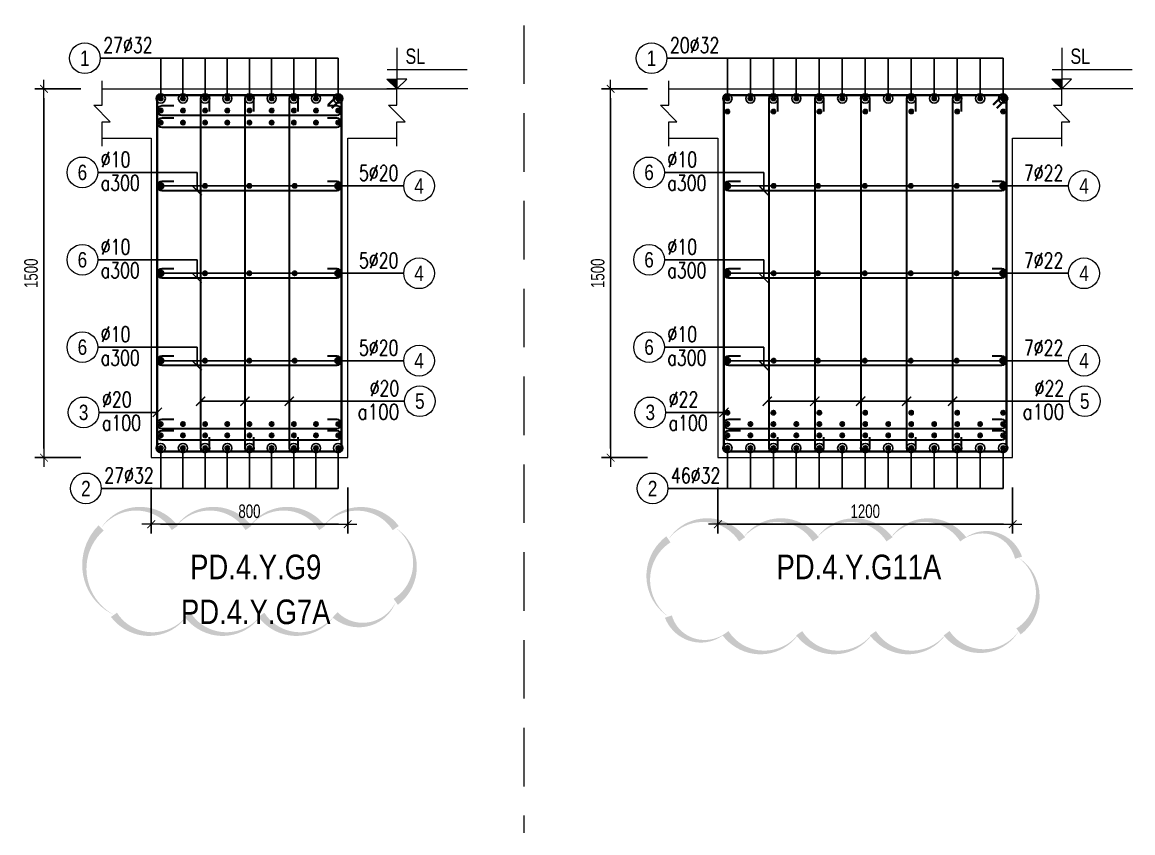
# Model space of a CAD drawing. Header units: millimetres. Extents: x 0 to 264070, y -218202 to 27271.
# Drawn here: x 246658 to 251179, y -218202 to -214905 of the extents above; entities that cross this region are included whole.
import ezdxf
from ezdxf.enums import TextEntityAlignment as Align

# ---------------------------------------------------------------- set-up
doc = ezdxf.new("R2010")
doc.units = ezdxf.units.MM
doc.header["$PDMODE"] = 3
doc.linetypes.add('HIDDEN2', pattern=[4.7625, 3.175, -1.5875])
doc.layers.get('0').update_dxf_attribs({"lineweight": 20})
doc.layers.get('Defpoints').update_dxf_attribs({"color": 151, "lineweight": 9})
doc.layers.add('2020-08-27', color=3, linetype='Continuous', lineweight=20, plot=False)
for name, color, linetype, lineweight in [('NDC_S_ANNO', 7, 'Continuous', 20), ('NDC_S_CONTINUOUS', 3, 'Continuous', 20), ('NDC_S_DIM', 1, 'Continuous', 15), ('NDC_S_HIDDEN', 8, 'HIDDEN2', 13), ('NDC_S_REBAR', 4, 'Continuous', 35), ('NDC_S_STIRRUP', 4, 'Continuous', 40), ('NDC_S_TEXT SYMBOL', 7, 'Continuous', 20), ('NDC_S_THIN LINE', 8, 'Continuous', 9), ('NDC_S_VN TEXT', 7, 'Continuous', 20)]:
    doc.layers.add(name, color=color, linetype=linetype, lineweight=lineweight)
doc.styles.add('ARIAL', font='arial.ttf', dxfattribs={"width": 0.8})
doc.styles.add('NDC_ANNO', font='', dxfattribs={"width": 0.8})
doc.styles.add('NDC_DIM', font='', dxfattribs={"width": 0.75})
doc.styles.add('NDC_EN TXT', font='romans.shx', dxfattribs={"width": 0.8})
doc.styles.get('NDC_ANNO').set_extended_font_data('Dotum')
doc.styles.get('NDC_DIM').set_extended_font_data('Dotum')
doc.dimstyles.new('NDC_dim_25', dxfattribs={"dimscale": 25, "dimtxt": 2.2, "dimasz": 1.5, "dimexe": 1.5, "dimexo": 2.5, "dimgap": 1, "dimtad": 1, "dimdec": 0, "dimzin": 0, "dimdsep": 46, "dimtxsty": 'NDC_DIM', "dimblk": 'DIMMARK', "dimcen": 0.09, "dimdle": 1.2, "dimclrd": 1, "dimclre": 1, "dimclrt": 3, "dimadec": 0, "dimazin": 0, "dimtfac": 1, "dimtdec": 0, "dimtix": 1, "dimtofl": 0, "dimtmove": 0, "dimatfit": 3, "dimfxl": 6, "dimfxlon": 1, "dimtolj": 1, "dimtzin": 0, "dimarcsym": 0})

# ---------------------------------------------------------------- blocks, each defined once
blk = doc.blocks.new('kata_block_THEP')
at = {"layer": 'NDC_S_REBAR', "color": 0}
for p, q in [((-0.5, 0), (0.5, 0)), ((-0.35, 0.35), (0.35, -0.35)), ((0.35, 0.35), (-0.35, -0.35)), ((0, 0.5), (0, -0.5))]:
    blk.add_line(p, q, dxfattribs=at)
at = {"layer": 'NDC_S_REBAR', "color": 0, "const_width": 0.0833}
blk.add_lwpolyline([(-0.5, 0, 1), (0.5, 0, 1), (-0.5, 0, 1)], format="xyb", dxfattribs=at)
blk = doc.blocks.new('DIMMARK')
at = {"layer": 'NDC_S_DIM', "color": 1}
blk.add_line((-1.5, 0), (1, 0), dxfattribs=at)
at = {"layer": 'NDC_S_DIM', "color": 2, "const_width": 0.1}
blk.add_lwpolyline([(-0.42, -0.42), (0.42, 0.42)], dxfattribs=at)
blk = doc.blocks.new('kata_block_CT')
at = {"layer": 'NDC_S_ANNO'}
blk.add_hatch(color=3, dxfattribs=at).paths.add_polyline_path([(0, 1.6), (-1.61, 1.6), (0, 0)])
at = {"layer": 'NDC_S_ANNO', "ltscale": 50}
h = blk.add_hatch(dxfattribs=at)
h.set_pattern_fill('ANSI31', color=256, scale=1.406, style=0)
h.paths.add_polyline_path([(0, 1.6), (0, 0), (1.61, 1.6)])
for p, q in [((-1.59, 3.14), (11.47, 3.14)), ((11.56, 0), (-1.64, 0))]:
    blk.add_line(p, q, dxfattribs=at)
for points in [[(0, 6.69), (0, 0)], [(0, 0), (-1.61, 1.6), (0, 1.6)], [(0, 0), (1.61, 1.6), (0, 1.6)]]:
    blk.add_lwpolyline(points, dxfattribs=at)
at = {"layer": 'NDC_S_ANNO', "color": 8, "ltscale": 50}
blk.add_lwpolyline([(0, 0), (-1.61, 1.6), (0, 1.6)], dxfattribs=at)
at = {"layer": 'NDC_S_TEXT SYMBOL', "color": 3, "style": 'NDC_ANNO', "width": 0.8}
blk.add_attdef('CT', (1.41, 4.07), '', height=2.5, dxfattribs=at)
blk = doc.blocks.new('*D982')
at = {"layer": 'Defpoints', "color": 0, "transparency": 16777216}
for p in [(247183.4, -216646.9), (247983.4, -216646.9), (247983.4, -216946.9)]:
    blk.add_point(p, dxfattribs=at)
at = {"layer": 'NDC_S_DIM', "color": 1, "lineweight": -2, "transparency": 16777216}
for p, q in [((247183.4, -216796.9), (247183.4, -216984.4)), ((247983.4, -216796.9), (247983.4, -216984.4)), ((247220.9, -216946.9), (247945.9, -216946.9))]:
    blk.add_line(p, q, dxfattribs=at)
at = {"layer": 'NDC_S_DIM', "color": 1, "lineweight": -2, "transparency": 16777216, "xscale": 37.5, "yscale": 37.5, "zscale": 37.5, "rotation": 180}
blk.add_blockref('DIMMARK', (247183.4, -216946.9), dxfattribs=at)
at = {"layer": 'NDC_S_DIM', "color": 1, "lineweight": -2, "transparency": 16777216, "xscale": 37.5, "yscale": 37.5, "zscale": 37.5}
blk.add_blockref('DIMMARK', (247983.4, -216946.9), dxfattribs=at)
at = {"layer": 'NDC_S_DIM', "color": 3, "transparency": 16777216, "insert": (247583.4, -216894.4), "char_height": 55, "attachment_point": 5, "style": 'NDC_DIM'}
blk.add_mtext('\\A1;800', dxfattribs=at)
blk = doc.blocks.new('*D983')
at = {"layer": 'Defpoints', "color": 0, "transparency": 16777216}
for p in [(247253.1, -215176.1), (246747.1, -216676.1), (247253.1, -216676.1)]:
    blk.add_point(p, dxfattribs=at)
at = {"layer": 'NDC_S_DIM', "color": 1, "lineweight": -2, "transparency": 16777216}
for p, q in [((246897.1, -215176.1), (246709.6, -215176.1)), ((246747.1, -215213.6), (246747.1, -216638.6)), ((246897.1, -216676.1), (246709.6, -216676.1))]:
    blk.add_line(p, q, dxfattribs=at)
at = {"layer": 'NDC_S_DIM', "color": 1, "lineweight": -2, "transparency": 16777216, "xscale": 37.5, "yscale": 37.5, "zscale": 37.5}
for p, rotation in [((246747.1, -215176.1), 90), ((246747.1, -216676.1), 270)]:
    blk.add_blockref('DIMMARK', p, dxfattribs=dict(at, rotation=rotation))
at = {"layer": 'NDC_S_DIM', "color": 3, "transparency": 16777216, "insert": (246694.6, -215926.1), "char_height": 55, "attachment_point": 5, "rotation": 90, "style": 'NDC_DIM'}
blk.add_mtext('\\A1;1500', dxfattribs=at)
blk = doc.blocks.new('*U239')
blk.add_circle((2.5, 0), 2.5)
at = {"layer": 'NDC_S_VN TEXT', "color": 3, "style": 'NDC_EN TXT', "width": 0.75}
blk.add_attdef('DK2', text='', height=2.5, dxfattribs=at).set_placement((-0.85, 0.85), align=Align.RIGHT)
at = {"layer": 'NDC_S_VN TEXT', "color": 7, "style": 'ARIAL', "width": 0.8}
blk.add_attdef('SH3', text='', height=2.5, dxfattribs=at).set_placement((2.5, 0), align=Align.MIDDLE)
blk = doc.blocks.new('*U241')
blk.add_circle((-2.5, 0), 2.5)
at = {"layer": 'NDC_S_VN TEXT', "color": 3, "style": 'NDC_EN TXT', "width": 0.75}
for tag, p in [('DK1', (0.5, 0.85)), ('KC1', (0.5, -2.97))]:
    blk.add_attdef(tag, p, '', height=2.5, dxfattribs=at)
at = {"layer": 'NDC_S_VN TEXT', "color": 7, "style": 'ARIAL', "width": 0.8}
blk.add_attdef('SH2', text='', height=2.5, dxfattribs=at).set_placement((-2.5, 0), align=Align.MIDDLE)
blk = doc.blocks.new('*U240')
blk.add_circle((-2.5, 0), 2.5)
at = {"layer": 'NDC_S_VN TEXT', "color": 3, "style": 'NDC_EN TXT', "width": 0.75}
blk.add_attdef('DK1', (0.5, 0.85), '', height=2.5, dxfattribs=at)
at = {"layer": 'NDC_S_VN TEXT', "color": 7, "style": 'ARIAL', "width": 0.8}
blk.add_attdef('SH2', text='', height=2.5, dxfattribs=at).set_placement((-2.5, 0), align=Align.MIDDLE)
blk = doc.blocks.new('*U321')
blk.add_circle((2.5, 0), 2.5)
at = {"layer": 'NDC_S_VN TEXT', "color": 3, "style": 'NDC_EN TXT'}
for tag, width, p in [('DK2', 0.75, (-0.85, 0.85)), ('KC2', 0.8, (-0.85, -2.97))]:
    blk.add_attdef(tag, text='', height=2.5, dxfattribs=dict(at, width=width)).set_placement(p, align=Align.RIGHT)
at = {"layer": 'NDC_S_VN TEXT', "color": 7, "style": 'ARIAL', "width": 0.8}
blk.add_attdef('SH3', text='', height=2.5, dxfattribs=at).set_placement((2.5, 0), align=Align.MIDDLE)
blk = doc.blocks.new('kata_block_TD')
at = {"color": 6, "linetype": 'ByBlock', "lineweight": -2, "style": 'ARIAL', "width": 0.8}
blk.add_attdef('SECTDET2', text='', height=5, dxfattribs=at).set_placement((0, 7.97), align=Align.CENTER)
at = {"color": 0, "linetype": 'ByBlock', "lineweight": -2, "style": 'ARIAL', "width": 0.8}
blk.add_attdef('SECTDET1', text='', height=5, dxfattribs=at).set_placement((0, 1.47), align=Align.CENTER)
at = {"color": 3, "lineweight": 25, "style": 'ARIAL', "width": 0.8}
blk.add_attdef('SSCALE', text='', height=2.5, dxfattribs=at).set_placement((0, -4), align=Align.CENTER)
blk = doc.blocks.new('*D986')
at = {"layer": 'Defpoints', "color": 0, "transparency": 16777216}
for p in [(249490, -216646.9), (250690, -216646.9), (250690, -216946.9)]:
    blk.add_point(p, dxfattribs=at)
at = {"layer": 'NDC_S_DIM', "color": 1, "lineweight": -2, "transparency": 16777216}
for p, q in [((249490, -216796.9), (249490, -216984.4)), ((250690, -216796.9), (250690, -216984.4)), ((249527.5, -216946.9), (250652.5, -216946.9))]:
    blk.add_line(p, q, dxfattribs=at)
at = {"layer": 'NDC_S_DIM', "color": 1, "lineweight": -2, "transparency": 16777216, "xscale": 37.5, "yscale": 37.5, "zscale": 37.5, "rotation": 180}
blk.add_blockref('DIMMARK', (249490, -216946.9), dxfattribs=at)
at = {"layer": 'NDC_S_DIM', "color": 1, "lineweight": -2, "transparency": 16777216, "xscale": 37.5, "yscale": 37.5, "zscale": 37.5}
blk.add_blockref('DIMMARK', (250690, -216946.9), dxfattribs=at)
at = {"layer": 'NDC_S_DIM', "color": 3, "transparency": 16777216, "insert": (250090, -216894.4), "char_height": 55, "attachment_point": 5, "style": 'NDC_DIM'}
blk.add_mtext('\\A1;1200', dxfattribs=at)
blk = doc.blocks.new('*D987')
at = {"layer": 'Defpoints', "color": 0, "transparency": 16777216}
for p in [(249559.7, -215176.1), (249053.7, -216676.1), (249559.7, -216676.1)]:
    blk.add_point(p, dxfattribs=at)
at = {"layer": 'NDC_S_DIM', "color": 1, "lineweight": -2, "transparency": 16777216}
for p, q in [((249203.7, -215176.1), (249016.2, -215176.1)), ((249053.7, -215213.6), (249053.7, -216638.6)), ((249203.7, -216676.1), (249016.2, -216676.1))]:
    blk.add_line(p, q, dxfattribs=at)
at = {"layer": 'NDC_S_DIM', "color": 1, "lineweight": -2, "transparency": 16777216, "xscale": 37.5, "yscale": 37.5, "zscale": 37.5}
for p, rotation in [((249053.7, -215176.1), 90), ((249053.7, -216676.1), 270)]:
    blk.add_blockref('DIMMARK', p, dxfattribs=dict(at, rotation=rotation))
at = {"layer": 'NDC_S_DIM', "color": 3, "transparency": 16777216, "insert": (249001.2, -215926.1), "char_height": 55, "attachment_point": 5, "rotation": 90, "style": 'NDC_DIM'}
blk.add_mtext('\\A1;1500', dxfattribs=at)

msp = doc.modelspace()

# ---------------------------------------------------------------- linework, layer by layer
at = {"layer": '2020-08-27'}
for points in [[(246979.7, -216962, 0, 30, -0.520567), (247279.7, -216962, 0, 30, -0.520567), (247579.7, -216962, 0, 30, -0.520567), (247879.7, -216962, 0, 30, -0.520567), (248179, -216962.6, 0, 30, -0.520567), (248179, -217262.6, 0, 30, -0.520567), (247931.9, -217315.5, 0, 30, -0.520567), (247631.9, -217315.5, 0, 30, -0.520567), (247331.9, -217315.5, 0, 30, -0.520567), (247031.9, -217315.5, 0, 30, -0.520567)], [(249288.8, -217008.3, 0, 30, -0.520567), (249588.8, -217008.3, 0, 30, -0.520567), (249888.8, -217008.3, 0, 30, -0.520567), (250188.8, -217008.3, 0, 30, -0.520567), (250488.8, -217008.3, 0, 30, -0.520567), (250714, -217083.1, 0, 30, -0.520567), (250714, -217383.1, 0, 30, -0.520567), (250421.2, -217390.3, 0, 30, -0.520567), (250121.2, -217390.3, 0, 30, -0.520567), (249821.2, -217390.3, 0, 30, -0.520567), (249521.2, -217390.3, 0, 30, -0.520567), (249288.8, -217322.7, 0, 30, -0.520567)]]:
    msp.add_lwpolyline(points, format="xyseb", close=True, dxfattribs=at)
at = {"layer": 'NDC_S_CONTINUOUS'}
for points in [[(246983.4, -215176.1), (247183.4, -215176.1), (247183.4, -215176.1), (247983.4, -215176.1), (247983.4, -215176.1), (248183.4, -215176.1)], [(249290, -215176.1), (249490, -215176.1), (249490, -215176.1), (250690, -215176.1), (250690, -215176.1), (250890, -215176.1)], [(246983.4, -215376.1), (247183.4, -215376.1), (247183.4, -216676.1), (247983.4, -216676.1), (247983.4, -215376.1), (248183.4, -215376.1)], [(249290, -215376.1), (249490, -215376.1), (249490, -216676.1), (250690, -216676.1), (250690, -215376.1), (250890, -215376.1)]]:
    msp.add_lwpolyline(points, dxfattribs=at)
at = {"layer": 'NDC_S_HIDDEN', "ltscale": 75}
msp.add_line((248700.9, -204202), (248700.9, -218202), dxfattribs=at)
at = {"layer": 'NDC_S_REBAR'}
for points in [[(247421.3, -215268.4), (247421.3, -215219.5, 1), (247384.5, -215219.5), (247384.5, -216632.6, 1), (247421.3, -216632.6), (247421.3, -216593.4, -0.414214)], [(247601.8, -215268.4), (247601.8, -215219.5, 1), (247565, -215219.5), (247565, -216632.6, 1), (247601.8, -216632.6), (247601.8, -216593.4, -0.414214)], [(247782.3, -215268.4), (247782.3, -215219.5, 1), (247745.5, -215219.5), (247745.5, -216632.6, 1), (247782.3, -216632.6), (247782.3, -216593.4, -0.414214)], [(249734.4, -215268.4), (249734.4, -215219.5, 1), (249697.6, -215219.5), (249697.6, -216632.6, 1), (249734.4, -216632.6), (249734.4, -216593.4, -0.414214)], [(249921.4, -215268.4), (249921.4, -215219.5, 1), (249884.6, -215219.5), (249884.6, -216632.6, 1), (249921.4, -216632.6), (249921.4, -216593.4, -0.414214)], [(250108.4, -215268.4), (250108.4, -215219.5, 1), (250071.6, -215219.5), (250071.6, -216632.6, 1), (250108.4, -216632.6), (250108.4, -216593.4, -0.414214)], [(250295.4, -215268.4), (250295.4, -215219.5, 1), (250258.6, -215219.5), (250258.6, -216632.6, 1), (250295.4, -216632.6), (250295.4, -216593.4, -0.414214)], [(250482.4, -215268.4), (250482.4, -215219.5, 1), (250445.6, -215219.5), (250445.6, -216632.6, 1), (250482.4, -216632.6), (250482.4, -216593.4, -0.414214)], [(247275.8, -215245.6), (247226.8, -215245.6, 1), (247226.8, -215282.5), (247940, -215282.5, 1), (247940, -215245.6), (247900.7, -215245.6, -0.414214)], [(247275.8, -215294.6), (247226.8, -215294.6, 1), (247226.8, -215331.5), (247940, -215331.5, 1), (247940, -215294.6), (247900.7, -215294.6, -0.414214)], [(247275.8, -215552.1), (247226.8, -215552.1, 1), (247226.8, -215589), (247940, -215589, 1), (247940, -215552.1), (247900.7, -215552.1, -0.414214)], [(249582.4, -215552.1), (249533.4, -215552.1, 1), (249533.4, -215589), (250646.6, -215589, 1), (250646.6, -215552.1), (250607.3, -215552.1, -0.414214)], [(247275.8, -215907.6), (247226.8, -215907.6, 1), (247226.8, -215944.5), (247940, -215944.5, 1), (247940, -215907.6), (247900.7, -215907.6, -0.414214)], [(249582.4, -215907.6), (249533.4, -215907.6, 1), (249533.4, -215944.5), (250646.6, -215944.5, 1), (250646.6, -215907.6), (250607.3, -215907.6, -0.414214)], [(247275.8, -216263.1), (247226.8, -216263.1, 1), (247226.8, -216300), (247940, -216300, 1), (247940, -216263.1), (247900.7, -216263.1, -0.414214)], [(249582.4, -216263.1), (249533.4, -216263.1, 1), (249533.4, -216300), (250646.6, -216300, 1), (250646.6, -216263.1), (250607.3, -216263.1, -0.414214)], [(247275.8, -216521), (247226.8, -216521, 1), (247226.8, -216557.8), (247940, -216557.8, 1), (247940, -216521), (247900.7, -216521, -0.414214)], [(249582.4, -216521), (249533.4, -216521, 1), (249533.4, -216557.8), (250646.6, -216557.8, 1), (250646.6, -216521), (250607.3, -216521, -0.414214)], [(247275.8, -216567), (247226.8, -216567, 1), (247226.8, -216603.9), (247940, -216603.9, 1), (247940, -216567), (247900.7, -216567, -0.414214)], [(249582.4, -216567), (249533.4, -216567, 1), (249533.4, -216603.9), (250646.6, -216603.9, 1), (250646.6, -216567), (250607.3, -216567, -0.414214)]]:
    msp.add_lwpolyline(points, format="xyb", dxfattribs=at)
at = {"layer": 'NDC_S_STIRRUP'}
for points in [[(247904.4, -215241.1), (247944.4, -215201.1, -0.414214), (247958.4, -215215.1), (247958.4, -216637.1, -0.414214), (247944.4, -216651.1), (247222.4, -216651.1, -0.414214), (247208.4, -216637.1), (247208.4, -215215.1, -0.414214), (247222.4, -215201.1), (247944.4, -215201.1, -0.414214), (247958.4, -215215.1), (247918.4, -215255.1)], [(250611, -215241.1), (250651, -215201.1, -0.414214), (250665, -215215.1), (250665, -216637.1, -0.414214), (250651, -216651.1), (249529, -216651.1, -0.414214), (249515, -216637.1), (249515, -215215.1, -0.414214), (249529, -215201.1), (250651, -215201.1, -0.414214), (250665, -215215.1), (250625, -215255.1)]]:
    msp.add_lwpolyline(points, format="xyb", dxfattribs=at)
at = {"layer": 'NDC_S_THIN LINE'}
for points in [[(246983.4, -215409.4), (246983.4, -215309.4), (247016.8, -215309.4), (246950.1, -215242.7), (246983.4, -215242.7), (246983.4, -215142.7)], [(248183.4, -215409.4), (248183.4, -215309.4), (248216.8, -215309.4), (248150.1, -215242.7), (248183.4, -215242.7), (248183.4, -215142.7)], [(249290, -215409.4), (249290, -215309.4), (249323.3, -215309.4), (249256.7, -215242.7), (249290, -215242.7), (249290, -215142.7)], [(250890, -215409.4), (250890, -215309.4), (250923.3, -215309.4), (250856.7, -215242.7), (250890, -215242.7), (250890, -215142.7)]]:
    msp.add_lwpolyline(points, dxfattribs=at)

# ---------------------------------------------------------------- block references
at = {"layer": 'NDC_S_REBAR', "xscale": 22, "yscale": 22, "zscale": 22}
for p in [(247222.4, -215215.1), (247312.7, -215215.1), (247402.9, -215215.1), (247493.2, -215215.1), (247583.4, -215215.1), (247673.7, -215215.1), (247763.9, -215215.1), (247854.2, -215215.1), (247944.4, -215215.1), (249529, -215215.1), (249622.5, -215215.1), (249716, -215215.1), (249809.5, -215215.1), (249903, -215215.1), (249996.5, -215215.1), (250090, -215215.1), (250183.5, -215215.1), (250277, -215215.1), (250370.5, -215215.1), (250464, -215215.1), (250557.5, -215215.1), (250651, -215215.1), (247222.4, -215264.1), (247312.7, -215264.1), (247402.9, -215264.1), (247493.2, -215264.1), (247583.4, -215264.1), (247673.7, -215264.1), (247763.9, -215264.1), (247854.2, -215264.1), (247944.4, -215264.1), (249529, -215268.2), (249716, -215268.2), (249903, -215268.2), (250090, -215268.2), (250277, -215268.2), (250464, -215268.2), (250651, -215268.2), (247222.4, -215313.1), (247312.7, -215313.1), (247402.9, -215313.1), (247493.2, -215313.1), (247583.4, -215313.1), (247673.7, -215313.1), (247763.9, -215313.1), (247854.2, -215313.1), (247944.4, -215313.1), (247944.4, -215570.6), (250651, -215570.6), (247944.4, -215926.1), (250651, -215926.1), (247944.4, -216281.6), (250651, -216281.6), (249529, -216493.3), (249716, -216493.3), (249903, -216493.3), (250090, -216493.3), (250277, -216493.3), (250464, -216493.3), (250651, -216493.3), (247222.4, -216539.4), (247312.7, -216539.4), (247402.9, -216539.4), (247493.2, -216539.4), (247583.4, -216539.4), (247673.7, -216539.4), (247763.9, -216539.4), (247854.2, -216539.4), (247944.4, -216539.4), (249529, -216539.4), (249622.5, -216539.4), (249716, -216539.4), (249809.5, -216539.4), (249903, -216539.4), (249996.5, -216539.4), (250090, -216539.4), (250183.5, -216539.4), (250277, -216539.4), (250370.5, -216539.4), (250464, -216539.4), (250557.5, -216539.4), (250651, -216539.4), (247222.4, -216585.5), (247312.7, -216585.5), (247402.9, -216585.5), (247493.2, -216585.5), (247583.4, -216585.5), (247673.7, -216585.5), (247763.9, -216585.5), (247854.2, -216585.5), (247944.4, -216585.5), (249529, -216585.5), (249622.5, -216585.5), (249716, -216585.5), (249809.5, -216585.5), (249903, -216585.5), (249996.5, -216585.5), (250090, -216585.5), (250183.5, -216585.5), (250277, -216585.5), (250370.5, -216585.5), (250464, -216585.5), (250557.5, -216585.5), (250651, -216585.5), (247222.4, -216637.1), (247312.7, -216637.1), (247402.9, -216637.1), (247493.2, -216637.1), (247583.4, -216637.1), (247673.7, -216637.1), (247763.9, -216637.1), (247854.2, -216637.1), (247944.4, -216637.1), (249529, -216637.1), (249622.5, -216637.1), (249716, -216637.1), (249809.5, -216637.1), (249903, -216637.1), (249996.5, -216637.1), (250090, -216637.1), (250183.5, -216637.1), (250277, -216637.1), (250370.5, -216637.1), (250464, -216637.1), (250557.5, -216637.1), (250651, -216637.1)]:
    msp.add_blockref('kata_block_THEP', p, dxfattribs=at)
at = {"layer": 'NDC_S_REBAR', "color": 3, "xscale": 22, "yscale": 22, "zscale": 22}
for p in [(247222.4, -215570.6), (247402.1, -215570.6), (247582.5, -215570.6), (247767, -215570.6), (249529, -215570.6), (249716.7, -215570.6), (249897.4, -215570.6), (250088, -215570.6), (250275, -215570.6), (250462, -215570.6), (247222.4, -215926.1), (247402.1, -215926.1), (247582.5, -215926.1), (247767, -215926.1), (249529, -215926.1), (249716.7, -215926.1), (249897.4, -215926.1), (250088, -215926.1), (250275, -215926.1), (250462, -215926.1), (247222.4, -216281.6), (247402.1, -216281.6), (247582.5, -216281.6), (247767, -216281.6), (249529, -216281.6), (249716.7, -216281.6), (249897.4, -216281.6), (250088, -216281.6), (250275, -216281.6), (250462, -216281.6)]:
    msp.add_blockref('kata_block_THEP', p, dxfattribs=at)
at = {"layer": 'NDC_S_THIN LINE', "xscale": 25, "yscale": 25, "zscale": 25}
for name, p, values in [('*U240', (246976, -215051.1), {'SH2': '1', 'DK1': '27%%c32'}), ('*U240', (249282.6, -215051.1), {'SH2': '1', 'DK1': '20%%c32'}), ('*U241', (246965.9, -215515.6), {'SH2': '6', 'DK1': '%%c10', 'KC1': 'a300'}), ('*U241', (249272.5, -215515.6), {'SH2': '6', 'DK1': '%%c10', 'KC1': 'a300'}), ('*U239', (248211.3, -215570.6), {'SH3': '4', 'DK2': '5%%c20'}), ('*U239', (250917.9, -215570.6), {'SH3': '4', 'DK2': '7%%c22'}), ('*U241', (246965.9, -215871.1), {'SH2': '6', 'DK1': '%%c10', 'KC1': 'a300'}), ('*U241', (249272.5, -215871.1), {'SH2': '6', 'DK1': '%%c10', 'KC1': 'a300'}), ('*U239', (248211.3, -215926.1), {'SH3': '4', 'DK2': '5%%c20'}), ('*U239', (250917.9, -215926.1), {'SH3': '4', 'DK2': '7%%c22'}), ('*U241', (246965.9, -216226.6), {'SH2': '6', 'DK1': '%%c10', 'KC1': 'a300'}), ('*U241', (249272.5, -216226.6), {'SH2': '6', 'DK1': '%%c10', 'KC1': 'a300'}), ('*U239', (248211.3, -216281.6), {'SH3': '4', 'DK2': '5%%c20'}), ('*U239', (250917.9, -216281.6), {'SH3': '4', 'DK2': '7%%c22'}), ('*U321', (248214.5, -216446.6), {'SH3': '5', 'DK2': '%%c20', 'KC2': 'a100'}), ('*U321', (250921.1, -216446.6), {'SH3': '5', 'DK2': '%%c22', 'KC2': 'a100'}), ('*U241', (246970.9, -216491.9), {'SH2': '3', 'DK1': '%%c20', 'KC1': 'a100'}), ('*U241', (249277.5, -216491.9), {'SH2': '3', 'DK1': '%%c22', 'KC1': 'a100'}), ('*U240', (246980.3, -216801.1), {'SH2': '2', 'DK1': '27%%c32'}), ('*U240', (249286.9, -216801.1), {'SH2': '2', 'DK1': '46%%c32'})]:
    msp.add_blockref(name, p, dxfattribs=at).add_auto_attribs(values)
at = {"layer": 'NDC_S_VN TEXT', "xscale": 25, "yscale": 25, "zscale": 25}
for p in [(248183.4, -215176.1), (250890, -215176.1)]:
    msp.add_blockref('kata_block_CT', p, dxfattribs=at).add_auto_attribs({'CT': 'SL'})
at = {"layer": 'NDC_S_VN TEXT'}
ref = msp.add_blockref('kata_block_TD', (247609, -217200.1), dxfattribs=dict(at, xscale=20, yscale=20, zscale=20))
ref.add_attrib('SECTDET1', 'PD.4.Y.G9', dxfattribs={"layer": '0', "color": 0, "linetype": 'ByBlock', "lineweight": -2, "height": 100, "style": 'ARIAL', "width": 0.8}).set_placement((247609, -217170.7), align=Align.CENTER)
ref = msp.add_blockref('kata_block_TD', (250064.1, -217200.1), dxfattribs=dict(at, xscale=20, yscale=20, zscale=20))
ref.add_attrib('SECTDET1', 'PD.4.Y.G11A', dxfattribs={"layer": '0', "color": 0, "linetype": 'ByBlock', "lineweight": -2, "height": 100, "style": 'ARIAL', "width": 0.8}).set_placement((250064.1, -217170.7), align=Align.CENTER)
ref = msp.add_blockref('kata_block_TD', (247609, -217382.6), dxfattribs=dict(at, xscale=20, yscale=20, zscale=20))
ref.add_attrib('SECTDET1', 'PD.4.Y.G7A', dxfattribs={"layer": '0', "color": 0, "linetype": 'ByBlock', "lineweight": -2, "height": 100, "style": 'ARIAL', "width": 0.8}).set_placement((247609, -217353.2), align=Align.CENTER)

# ---------------------------------------------------------------- dimensions: what is measured, and where the dimension line sits
at = {"layer": 'NDC_S_DIM'}
for base, p1, p2, picture, middle in [((246747.1, -216676.1), (247253.1, -215176.1), (247253.1, -216676.1), '*D983', (246694.6, -215926.1)), ((249053.7, -216676.1), (249559.7, -215176.1), (249559.7, -216676.1), '*D987', (249001.2, -215926.1))]:
    dim = msp.add_linear_dim(base=base, p1=p1, p2=p2, angle=270, dimstyle='NDC_dim_25', dxfattribs=at)
    dim.commit()
    dim.dimension.update_dxf_attribs({"geometry": picture, "text_midpoint": middle})
for base, p1, p2, picture, middle in [((247983.4, -216946.9), (247183.4, -216646.9), (247983.4, -216646.9), '*D982', (247583.4, -216894.4)), ((250690, -216946.9), (249490, -216646.9), (250690, -216646.9), '*D986', (250090, -216894.4))]:
    dim = msp.add_linear_dim(base=base, p1=p1, p2=p2, dimstyle='NDC_dim_25', dxfattribs=at)
    dim.commit()
    dim.dimension.update_dxf_attribs({"geometry": picture, "text_midpoint": middle})

# ---------------------------------------------------------------- leaders
at = {"layer": 'NDC_S_THIN LINE'}
for points, override in [([(247222.4, -215215.1), (247222.4, -215051.1), (246976, -215051.1)], {"dimldrblk": 'DotBlank'}), ([(247944.4, -215215.1), (247944.4, -215051.1), (246976, -215051.1)], {"dimldrblk": 'DotBlank'}), ([(247312.7, -215215.1), (247312.7, -215051.1), (247112.7, -215051.1)], {"dimldrblk": 'DotBlank'}), ([(247402.9, -215215.1), (247402.9, -215051.1), (247202.9, -215051.1)], {"dimldrblk": 'DotBlank'}), ([(247493.2, -215215.1), (247493.2, -215051.1), (247293.2, -215051.1)], {"dimldrblk": 'DotBlank'}), ([(247583.4, -215215.1), (247583.4, -215051.1), (247383.4, -215051.1)], {"dimldrblk": 'DotBlank'}), ([(247673.7, -215215.1), (247673.7, -215051.1), (247473.7, -215051.1)], {"dimldrblk": 'DotBlank'}), ([(247763.9, -215215.1), (247763.9, -215051.1), (247563.9, -215051.1)], {"dimldrblk": 'DotBlank'}), ([(247854.2, -215215.1), (247854.2, -215051.1), (247654.2, -215051.1)], {"dimldrblk": 'DotBlank'}), ([(249529, -215215.1), (249529, -215051.1), (249282.6, -215051.1)], {"dimldrblk": 'DotBlank'}), ([(250651, -215215.1), (250651, -215051.1), (249282.6, -215051.1)], {"dimldrblk": 'DotBlank'}), ([(249622.5, -215215.1), (249622.5, -215051.1), (249376.1, -215051.1)], {"dimldrblk": 'DotBlank'}), ([(249716, -215215.1), (249716, -215051.1), (249469.6, -215051.1)], {"dimldrblk": 'DotBlank'}), ([(249809.5, -215215.1), (249809.5, -215051.1), (249563.1, -215051.1)], {"dimldrblk": 'DotBlank'}), ([(249903, -215215.1), (249903, -215051.1), (249656.6, -215051.1)], {"dimldrblk": 'DotBlank'}), ([(249996.5, -215215.1), (249996.5, -215051.1), (249750.1, -215051.1)], {"dimldrblk": 'DotBlank'}), ([(250090, -215215.1), (250090, -215051.1), (249843.6, -215051.1)], {"dimldrblk": 'DotBlank'}), ([(250183.5, -215215.1), (250183.5, -215051.1), (249937.1, -215051.1)], {"dimldrblk": 'DotBlank'}), ([(250277, -215215.1), (250277, -215051.1), (250030.6, -215051.1)], {"dimldrblk": 'DotBlank'}), ([(250370.5, -215215.1), (250370.5, -215051.1), (250124.1, -215051.1)], {"dimldrblk": 'DotBlank'}), ([(250464, -215215.1), (250464, -215051.1), (250217.6, -215051.1)], {"dimldrblk": 'DotBlank'}), ([(250557.5, -215215.1), (250557.5, -215051.1), (250311.1, -215051.1)], {"dimldrblk": 'DotBlank'}), ([(247370.8, -215590.6), (247370.8, -215515.6), (246965.9, -215515.6)], {"dimldrblk": 'ArchTick'}), ([(249677.3, -215590.6), (249677.3, -215515.6), (249272.5, -215515.6)], {"dimldrblk": 'ArchTick'}), ([(247222.4, -215570.6), (247950.4, -215570.6)], {"dimasz": 1, "dimldrblk": 'DotBlank'}), ([(247944.4, -215570.6), (247222.4, -215570.6)], {"dimasz": 1, "dimldrblk": 'DotBlank'}), ([(247944.4, -215570.6), (248211.3, -215570.6)], {"dimldrblk": 'DotSmall'}), ([(249529, -215570.6), (250657, -215570.6)], {"dimasz": 1, "dimldrblk": 'DotBlank'}), ([(250651, -215570.6), (249529, -215570.6)], {"dimasz": 1, "dimldrblk": 'DotBlank'}), ([(250651, -215570.6), (250917.9, -215570.6)], {"dimldrblk": 'DotSmall'}), ([(247370.8, -215946.1), (247370.8, -215871.1), (246965.9, -215871.1)], {"dimldrblk": 'ArchTick'}), ([(249677.3, -215946.1), (249677.3, -215871.1), (249272.5, -215871.1)], {"dimldrblk": 'ArchTick'}), ([(247222.4, -215926.1), (247950.4, -215926.1)], {"dimasz": 1, "dimldrblk": 'DotBlank'}), ([(247944.4, -215926.1), (247222.4, -215926.1)], {"dimasz": 1, "dimldrblk": 'DotBlank'}), ([(247944.4, -215926.1), (248211.3, -215926.1)], {"dimldrblk": 'DotSmall'}), ([(249529, -215926.1), (250657, -215926.1)], {"dimasz": 1, "dimldrblk": 'DotBlank'}), ([(250651, -215926.1), (249529, -215926.1)], {"dimasz": 1, "dimldrblk": 'DotBlank'}), ([(250651, -215926.1), (250917.9, -215926.1)], {"dimldrblk": 'DotSmall'}), ([(247370.8, -216301.6), (247370.8, -216226.6), (246965.9, -216226.6)], {"dimldrblk": 'ArchTick'}), ([(249677.3, -216301.6), (249677.3, -216226.6), (249272.5, -216226.6)], {"dimldrblk": 'ArchTick'}), ([(247222.4, -216281.6), (247950.4, -216281.6)], {"dimasz": 1, "dimldrblk": 'DotBlank'}), ([(247944.4, -216281.6), (247222.4, -216281.6)], {"dimasz": 1, "dimldrblk": 'DotBlank'}), ([(247944.4, -216281.6), (248211.3, -216281.6)], {"dimldrblk": 'DotSmall'}), ([(249529, -216281.6), (250657, -216281.6)], {"dimasz": 1, "dimldrblk": 'DotBlank'}), ([(250651, -216281.6), (249529, -216281.6)], {"dimasz": 1, "dimldrblk": 'DotBlank'}), ([(250651, -216281.6), (250917.9, -216281.6)], {"dimldrblk": 'DotSmall'}), ([(247384.5, -216446.6), (248214.5, -216446.6)], {"dimldrblk": 'ArchTick'}), ([(247565, -216446.6), (248034, -216446.6)], {"dimldrblk": 'ArchTick'}), ([(247745.5, -216446.6), (248214.5, -216446.6)], {"dimldrblk": 'ArchTick'}), ([(249691.1, -216446.6), (250921.1, -216446.6)], {"dimldrblk": 'ArchTick'}), ([(249884.6, -216446.6), (250740.6, -216446.6)], {"dimldrblk": 'ArchTick'}), ([(250071.6, -216446.6), (250547.1, -216446.6)], {"dimldrblk": 'ArchTick'}), ([(250258.6, -216446.6), (250734.1, -216446.6)], {"dimldrblk": 'ArchTick'}), ([(250445.6, -216446.6), (250921.1, -216446.6)], {"dimldrblk": 'ArchTick'}), ([(247208.4, -216491.9), (246970.9, -216491.9)], {"dimldrblk": 'ArchTick'}), ([(249515, -216491.9), (249277.5, -216491.9)], {"dimldrblk": 'ArchTick'}), ([(247222.4, -216637.1), (247222.4, -216801.1), (246980.3, -216801.1)], {"dimldrblk": 'DotBlank'}), ([(247944.4, -216637.1), (247944.4, -216801.1), (246980.3, -216801.1)], {"dimldrblk": 'DotBlank'}), ([(247312.7, -216637.1), (247312.7, -216801.1), (247112.7, -216801.1)], {"dimldrblk": 'DotBlank'}), ([(247402.9, -216637.1), (247402.9, -216801.1), (247202.9, -216801.1)], {"dimldrblk": 'DotBlank'}), ([(247493.2, -216637.1), (247493.2, -216801.1), (247293.2, -216801.1)], {"dimldrblk": 'DotBlank'}), ([(247583.4, -216637.1), (247583.4, -216801.1), (247383.4, -216801.1)], {"dimldrblk": 'DotBlank'}), ([(247673.7, -216637.1), (247673.7, -216801.1), (247473.7, -216801.1)], {"dimldrblk": 'DotBlank'}), ([(247763.9, -216637.1), (247763.9, -216801.1), (247563.9, -216801.1)], {"dimldrblk": 'DotBlank'}), ([(247854.2, -216637.1), (247854.2, -216801.1), (247654.2, -216801.1)], {"dimldrblk": 'DotBlank'}), ([(249529, -216637.1), (249529, -216801.1), (249286.9, -216801.1)], {"dimldrblk": 'DotBlank'}), ([(250651, -216637.1), (250651, -216801.1), (249286.9, -216801.1)], {"dimldrblk": 'DotBlank'}), ([(249622.5, -216637.1), (249622.5, -216801.1), (249380.4, -216801.1)], {"dimldrblk": 'DotBlank'}), ([(249716, -216637.1), (249716, -216801.1), (249473.9, -216801.1)], {"dimldrblk": 'DotBlank'}), ([(249809.5, -216637.1), (249809.5, -216801.1), (249567.4, -216801.1)], {"dimldrblk": 'DotBlank'}), ([(249903, -216637.1), (249903, -216801.1), (249660.9, -216801.1)], {"dimldrblk": 'DotBlank'}), ([(249996.5, -216637.1), (249996.5, -216801.1), (249754.4, -216801.1)], {"dimldrblk": 'DotBlank'}), ([(250090, -216637.1), (250090, -216801.1), (249847.9, -216801.1)], {"dimldrblk": 'DotBlank'}), ([(250183.5, -216637.1), (250183.5, -216801.1), (249941.4, -216801.1)], {"dimldrblk": 'DotBlank'}), ([(250277, -216637.1), (250277, -216801.1), (250034.9, -216801.1)], {"dimldrblk": 'DotBlank'}), ([(250370.5, -216637.1), (250370.5, -216801.1), (250128.4, -216801.1)], {"dimldrblk": 'DotBlank'}), ([(250464, -216637.1), (250464, -216801.1), (250221.9, -216801.1)], {"dimldrblk": 'DotBlank'}), ([(250557.5, -216637.1), (250557.5, -216801.1), (250315.4, -216801.1)], {"dimldrblk": 'DotBlank'})]:
    msp.add_leader(points, dimstyle='NDC_dim_25', override=override, dxfattribs=at)

doc.saveas('drawing.dxf')
